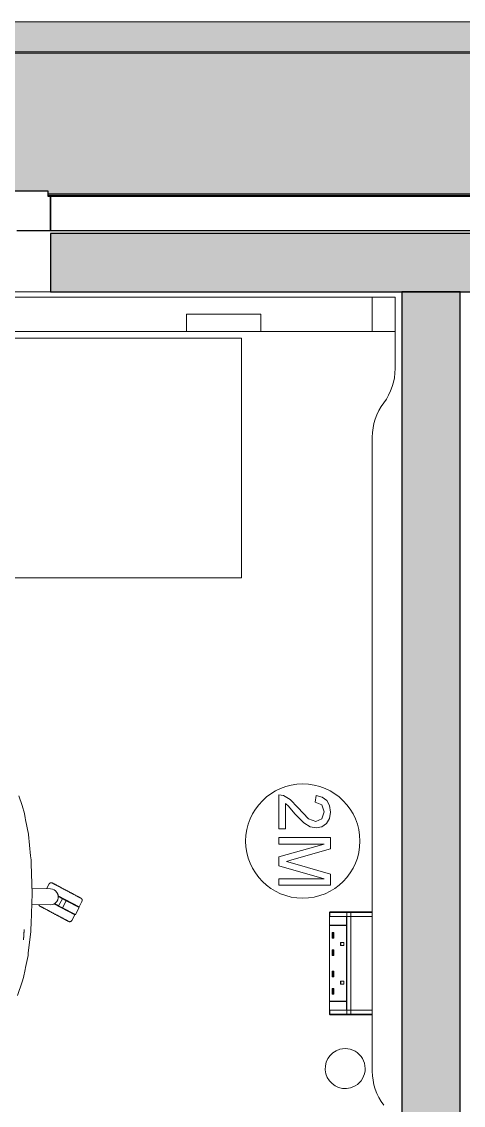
# Model space of a CAD drawing. Header units: millimetres. Extents: x 155927 to 326028, y -36033 to 97293.
# Drawn here: x 164114 to 164887, y 32821 to 34719 of the extents above; entities that cross this region are included whole.
import ezdxf

# ---------------------------------------------------------------- set-up
doc = ezdxf.new("R2010")
doc.units = ezdxf.units.MM
doc.header["$MEASUREMENT"] = 0
for name, color, linetype, lineweight in [('A-GLAZ', 7, 'CONTINUOUS', 9), ('A-GLAZ-CWMG', 7, 'CONTINUOUS', 9), ('A-WALL-PATT', 7, 'CONTINUOUS', 9), ('G-IMPT', 8, 'CONTINUOUS', 9), ('I-FURN', 8, 'CONTINUOUS', 9), ('I-WALL', 7, 'CONTINUOUS', 9)]:
    doc.layers.add(name, color=color, linetype=linetype, lineweight=lineweight)

msp = doc.modelspace()

# ---------------------------------------------------------------- hatches: boundary and pattern name
at = {"layer": 'A-GLAZ'}
msp.add_hatch(color=256, dxfattribs=at).paths.add_polyline_path([(166692.8, 34417), (166692.8, 34718.6), (157908.8, 34718.6), (157908.8, 34417), (157913.2, 34417), (157913.2, 34421.6), (159104.5, 34421.6), (159104.5, 34417), (160441.2, 34417), (160441.2, 34421.6), (161632.5, 34421.6), (161632.5, 34417), (162969.2, 34417), (162969.2, 34421.6), (164160.5, 34421.6), (164160.5, 34417), (165497.2, 34417), (165497.2, 34421.6), (166688.5, 34421.6), (166688.5, 34417)], flags=0)
h = msp.add_hatch(color=256, dxfattribs=at)
h.paths.add_polyline_path([(166692.8, 34414.8), (166692.8, 34417), (166688.5, 34417), (166688.5, 34414.8)], flags=0)
h.paths.add_polyline_path([(165450.1, 34414.8), (165497.2, 34414.8), (165497.2, 34417), (164160.5, 34417), (164160.5, 34414.8), (164843.5, 34414.8)], flags=0)
h.paths.add_polyline_path([(162969.2, 34414.8), (162969.2, 34417), (161632.5, 34417), (161632.5, 34414.8), (162964.2, 34414.8)], flags=0)
h.paths.add_polyline_path([(160441.2, 34414.8), (160441.2, 34417), (159104.5, 34417), (159104.5, 34414.8), (160436.2, 34414.8)], flags=0)
h.paths.add_polyline_path([(157913.2, 34414.8), (157913.2, 34417), (157908.8, 34417), (157908.8, 34414.8)], flags=0)
at = {"layer": 'A-WALL-PATT'}
for points in [[(164266.8, 34245.6), (164266.8, 34347.6), (164164.8, 34347.6), (164164.8, 34245.6)], [(165390.8, 34245.6), (165390.8, 34347.6), (164266.8, 34347.6), (164266.8, 34245.6), (165365.7, 34245.6)], [(164779.3, 29859.6), (164881.3, 29859.6), (164881.3, 34245.6), (164779.3, 34245.6), (164779.3, 30658.9)]]:
    msp.add_hatch(color=256, dxfattribs=at).paths.add_polyline_path(points, flags=0)

# ---------------------------------------------------------------- linework, layer by layer
at = {"layer": 'A-GLAZ'}
for p, q in [((166692.8, 34718.6), (157908.8, 34718.6)), ((165497.2, 34417), (164160.5, 34417)), ((165497.2, 34414.8), (164160.5, 34414.8))]:
    msp.add_line(p, q, dxfattribs=at)
at = {"layer": 'A-GLAZ', "lineweight": 30}
for p, q in [((164160.5, 34421.6), (164099.6, 34421.6)), ((164160.5, 34412.6), (164160.5, 34421.6)), ((164164.8, 34412.6), (164160.5, 34412.6)), ((165492.8, 34412.6), (164164.8, 34412.6)), ((164164.8, 34412.6), (164164.8, 34352.8)), ((164164.8, 34352.8), (164164.8, 34412.6)), ((164105.6, 34352.8), (164164.8, 34352.8)), ((164164.8, 34352.8), (165492.8, 34352.8))]:
    msp.add_line(p, q, dxfattribs=at)
at = {"layer": 'A-GLAZ-CWMG'}
for p, q in [((163800.8, 34665.6), (164550.8, 34665.6)), ((164550.8, 34665.6), (165292.8, 34665.6)), ((164550.8, 34663.6), (163800.8, 34663.6)), ((165292.8, 34663.6), (164550.8, 34663.6))]:
    msp.add_line(p, q, dxfattribs=at)
at = {"layer": 'G-IMPT'}
for p, q in [((164109.3, 33363.2), (164114.7, 33346)), ((164114.7, 33346), (164118.9, 33332.4)), ((164118.9, 33332.4), (164120.3, 33324.8)), ((164121, 33321.1), (164120.3, 33324.8)), ((164121, 33321.1), (164125.9, 33295.7)), ((164126, 33295.2), (164125.9, 33295.7)), ((164126, 33295.2), (164129.8, 33258.3)), ((164129.8, 33258.3), (164130.5, 33251.2)), ((164130.8, 33243.9), (164130.5, 33251.2)), ((164132.4, 33191.8), (164130.8, 33243.9)), ((164130.7, 33139.6), (164132.4, 33191.8)), ((164118.5, 33129.1), (164117.2, 33110.8)), ((164118.5, 33129.1), (164117.8, 33117.8)), ((164129.9, 33125.3), (164130.3, 33129.6)), ((164130.7, 33139.6), (164130.3, 33129.6)), ((164117.2, 33110.8), (164117.8, 33117.8)), ((164129.9, 33125.3), (164125.7, 33087.8)), ((164120.9, 33062.5), (164125.2, 33083.4)), ((164125.2, 33083.4), (164125.7, 33087.8)), ((164120.1, 33058.8), (164117.3, 33045)), ((164120.9, 33062.5), (164120.1, 33058.8)), ((164114.7, 33037.5), (164106.6, 33013.4)), ((164114.7, 33037.5), (164117.3, 33045))]:
    msp.add_line(p, q, dxfattribs=at)
at = {"layer": 'I-FURN'}
for p, q in [((163967.8, 34236.2), (164767.8, 34236.2)), ((164767.8, 34236.2), (163967.8, 34236.2)), ((163967.8, 34236.2), (164767.8, 34236.2)), ((164727.8, 34236.2), (164007.8, 34236.2)), ((164767.8, 34236.2), (164727.8, 34236.2)), ((164727.8, 34236.2), (164727.8, 34176.2)), ((164727.8, 34236.2), (164727.8, 34176.2)), ((164767.8, 34236.2), (164767.8, 34176.2)), ((164767.8, 34236.2), (164767.8, 34176.2)), ((164767.8, 34111.2), (164767.8, 34236.2)), ((164767.8, 34236.2), (164767.8, 34111.2)), ((164402.8, 34176.2), (164402.8, 34206.2)), ((164402.8, 34206.2), (164532.8, 34206.2)), ((164532.8, 34206.2), (164402.8, 34206.2)), ((164402.8, 34206.2), (164402.8, 34176.2)), ((164532.8, 34206.2), (164532.8, 34176.2)), ((164532.8, 34206.2), (164532.8, 34176.2)), ((164402.8, 34176.2), (163967.8, 34176.2)), ((164007.8, 34176.2), (164727.8, 34176.2)), ((164532.8, 34176.2), (164402.8, 34176.2)), ((164758.7, 34176.2), (164532.8, 34176.2)), ((164727.8, 34176.2), (164758.7, 34176.2)), ((164759.1, 34176.2), (164767.8, 34176.2)), ((164767.8, 34176.2), (164759.1, 34176.2)), ((164498.6, 34164.6), (163967.8, 34164.6)), ((164498.6, 33744.6), (164498.6, 34164.6)), ((164727.8, 33158.9), (164727.8, 33991.2)), ((164727.8, 33991.2), (164727.8, 33158.9)), ((163967.8, 33744.6), (164498.6, 33744.6)), ((164572.1, 33363.6), (164564.3, 33364.8)), ((164564.3, 33364.8), (164564.3, 33305.5)), ((164584.1, 33356.8), (164572.1, 33363.6)), ((164597.2, 33342.6), (164584.1, 33356.8)), ((164629.3, 33363.4), (164627.8, 33352.1)), ((164640.2, 33360.7), (164629.3, 33363.4)), ((164648.2, 33354.8), (164640.2, 33360.7)), ((164575.6, 33305.5), (164575.6, 33349.9)), ((164575.6, 33349.9), (164581.3, 33344.8)), ((164581.3, 33344.8), (164592.2, 33331.8)), ((164616, 33323.1), (164597.2, 33342.6)), ((164627.8, 33352.1), (164639.3, 33347.4)), ((164639.3, 33347.4), (164643.4, 33334.9)), ((164653.1, 33346), (164648.2, 33354.8)), ((164654.7, 33334.6), (164653.1, 33346)), ((164592.2, 33331.8), (164607.7, 33315.6)), ((164628.8, 33318.2), (164616, 33323.1)), ((164639.2, 33322.8), (164628.8, 33318.2)), ((164643.4, 33334.9), (164639.2, 33322.8)), ((164647.4, 33314.4), (164652.9, 33323.2)), ((164652.9, 33323.2), (164654.7, 33334.6)), ((164564.3, 33305.5), (164575.6, 33305.5)), ((164607.7, 33315.6), (164618.8, 33308.9)), ((164618.8, 33308.9), (164629.5, 33306.9)), ((164629.5, 33306.9), (164639.3, 33308.8)), ((164639.3, 33308.8), (164647.4, 33314.4)), ((164564.3, 33290), (164564.3, 33278.7)), ((164654.7, 33290), (164564.3, 33290)), ((164654.7, 33270.5), (164654.7, 33290)), ((164564.3, 33278.7), (164643.4, 33278.7)), ((164643.4, 33278.7), (164564.3, 33256)), ((164591, 33252), (164654.7, 33270.5)), ((164564.3, 33256), (164564.3, 33240.6)), ((164577.6, 33248.3), (164591, 33252)), ((164592.1, 33244.3), (164577.6, 33248.3)), ((164654.7, 33226.1), (164592.1, 33244.3)), ((164564.3, 33240.6), (164643.4, 33217.9)), ((164654.7, 33206.6), (164654.7, 33226.1)), ((164162.2, 33208.9), (164157.5, 33200)), ((164162.2, 33208.9), (164162.3, 33209)), ((164162.3, 33209), (164162.4, 33209.1)), ((164162.4, 33209.1), (164162.5, 33209.3)), ((164162.5, 33209.3), (164162.6, 33209.4)), ((164162.6, 33209.4), (164162.7, 33209.5)), ((164162.7, 33209.5), (164162.8, 33209.6)), ((164162.8, 33209.6), (164162.9, 33209.8)), ((164162.9, 33209.8), (164163, 33209.9)), ((164163, 33209.9), (164163.1, 33210)), ((164163.1, 33210), (164163.3, 33210.1)), ((164163.3, 33210.1), (164163.4, 33210.2)), ((164163.4, 33210.2), (164163.5, 33210.3)), ((164163.5, 33210.3), (164163.7, 33210.4)), ((164163.7, 33210.4), (164163.8, 33210.5)), ((164163.8, 33210.5), (164163.9, 33210.5)), ((164163.9, 33210.5), (164164.1, 33210.6)), ((164164.1, 33210.6), (164164.2, 33210.7)), ((164164.2, 33210.7), (164164.4, 33210.7)), ((164164.4, 33210.7), (164164.5, 33210.8)), ((164164.5, 33210.8), (164164.7, 33210.8)), ((164164.7, 33210.8), (164164.8, 33210.9)), ((164164.8, 33210.9), (164165, 33210.9)), ((164165, 33210.9), (164165.2, 33210.9)), ((164165.2, 33210.9), (164165.3, 33211)), ((164165.3, 33211), (164165.5, 33211)), ((164165.5, 33211), (164165.6, 33211)), ((164165.6, 33211), (164165.8, 33211)), ((164165.8, 33211), (164166, 33211)), ((164166, 33211), (164166.1, 33211)), ((164166.1, 33211), (164166.3, 33211)), ((164166.3, 33211), (164166.4, 33210.9)), ((164166.4, 33210.9), (164166.6, 33210.9)), ((164166.6, 33210.9), (164166.8, 33210.9)), ((164166.8, 33210.9), (164166.9, 33210.8)), ((164166.9, 33210.8), (164167.1, 33210.8)), ((164167.1, 33210.8), (164167.2, 33210.7)), ((164167.2, 33210.7), (164167.4, 33210.7)), ((164167.4, 33210.7), (164167.5, 33210.6)), ((164167.5, 33210.6), (164167.7, 33210.5)), ((164167.7, 33210.5), (164167.7, 33210.5)), ((164167.7, 33210.5), (164167.7, 33210.5)), ((164167.7, 33210.5), (164167.8, 33210.5)), ((164167.8, 33210.4), (164167.7, 33210.5)), ((164167.7, 33210.5), (164167.7, 33210.5)), ((164167.7, 33210.5), (164167.7, 33210.5)), ((164167.8, 33210.5), (164167.9, 33210.4)), ((164167.9, 33210.4), (164167.8, 33210.4)), ((164167.9, 33210.4), (164168, 33210.3)), ((164168.1, 33210.3), (164167.9, 33210.4)), ((164168, 33210.3), (164168.2, 33210.3)), ((164168.3, 33210.2), (164168.1, 33210.3)), ((164168.2, 33210.3), (164168.4, 33210.1)), ((164168.5, 33210.1), (164168.3, 33210.2)), ((164168.4, 33210.1), (164168.7, 33210)), ((164168.8, 33209.9), (164168.5, 33210.1)), ((164168.7, 33210), (164169, 33209.8)), ((164169.1, 33209.7), (164168.8, 33209.9)), ((164169, 33209.8), (164169.3, 33209.7)), ((164169.5, 33209.6), (164169.1, 33209.7)), ((164169.3, 33209.7), (164169.7, 33209.5)), ((164169.9, 33209.3), (164169.5, 33209.6)), ((164169.7, 33209.5), (164170.1, 33209.2)), ((164170.3, 33209.1), (164169.9, 33209.3)), ((164170.1, 33209.2), (164170.5, 33209)), ((164170.8, 33208.9), (164170.3, 33209.1)), ((164170.5, 33209), (164171, 33208.8)), ((164171.3, 33208.6), (164170.8, 33208.9)), ((164171, 33208.8), (164171.5, 33208.5)), ((164171.8, 33208.3), (164171.3, 33208.6)), ((164171.5, 33208.5), (164172.1, 33208.2)), ((164172.4, 33208), (164171.8, 33208.3)), ((164172.1, 33208.2), (164172.7, 33207.9)), ((164173, 33207.7), (164172.4, 33208)), ((164173.6, 33207.4), (164173, 33207.7)), ((164174.3, 33207), (164173.6, 33207.4)), ((164175, 33206.6), (164174.3, 33207)), ((164175.7, 33206.3), (164175, 33206.6)), ((164176.5, 33205.9), (164175.7, 33206.3)), ((164177.2, 33205.4), (164176.5, 33205.9)), ((164178, 33205), (164177.2, 33205.4)), ((164178.9, 33204.6), (164178, 33205)), ((164178.4, 33204.8), (164179.2, 33204.4)), ((164179.7, 33204.1), (164178.9, 33204.6)), ((164643.4, 33217.9), (164564.3, 33217.9)), ((164564.3, 33217.9), (164564.3, 33206.6)), ((164564.3, 33206.6), (164654.7, 33206.6)), ((164132.1, 33200.8), (164164.4, 33200.2)), ((164164.4, 33200.2), (164167.8, 33199.8)), ((164167.8, 33199.8), (164170.9, 33198.5)), ((164170.9, 33198.5), (164173.6, 33196.5)), ((164173.6, 33196.5), (164175.8, 33194)), ((164175.8, 33194), (164177.4, 33191)), ((164177.4, 33191), (164178.1, 33187.7)), ((164177.8, 33188.2), (164214.5, 33168.7)), ((164178.1, 33187.7), (164178, 33184.3)), ((164178.2, 33186.8), (164185.3, 33183)), ((164179.2, 33204.4), (164180.1, 33203.9)), ((164180.6, 33203.7), (164179.7, 33204.1)), ((164180.1, 33203.9), (164181, 33203.5)), ((164181.5, 33203.2), (164180.6, 33203.7)), ((164181, 33203.5), (164181.9, 33203)), ((164182.4, 33202.7), (164181.5, 33203.2)), ((164181.9, 33203), (164182.8, 33202.5)), ((164183.3, 33202.2), (164182.4, 33202.7)), ((164182.8, 33202.5), (164183.7, 33202)), ((164184.2, 33201.7), (164183.3, 33202.2)), ((164183.7, 33202), (164184.7, 33201.5)), ((164185.2, 33201.2), (164184.2, 33201.7)), ((164184.7, 33201.5), (164185.6, 33201)), ((164186.1, 33200.7), (164185.2, 33201.2)), ((164185.6, 33201), (164186.6, 33200.5)), ((164187.1, 33200.2), (164186.1, 33200.7)), ((164186.6, 33200.5), (164187.6, 33199.9)), ((164188.1, 33199.7), (164187.1, 33200.2)), ((164187.6, 33199.9), (164188.6, 33199.4)), ((164189.1, 33199.1), (164188.1, 33199.7)), ((164188.6, 33199.4), (164189.6, 33198.9)), ((164190.1, 33198.6), (164189.1, 33199.1)), ((164189.6, 33198.9), (164190.6, 33198.4)), ((164191.1, 33198.1), (164190.1, 33198.6)), ((164190.6, 33198.4), (164191.6, 33197.8)), ((164192.1, 33197.5), (164191.1, 33198.1)), ((164191.6, 33197.8), (164192.6, 33197.3)), ((164193.1, 33197), (164192.1, 33197.5)), ((164192.6, 33197.3), (164193.6, 33196.8)), ((164194.1, 33196.5), (164193.1, 33197)), ((164193.6, 33196.8), (164194.6, 33196.2)), ((164195.1, 33195.9), (164194.1, 33196.5)), ((164194.6, 33196.2), (164195.6, 33195.7)), ((164196.1, 33195.4), (164195.1, 33195.9)), ((164195.6, 33195.7), (164196.6, 33195.2)), ((164197.1, 33194.9), (164196.1, 33195.4)), ((164196.6, 33195.2), (164197.6, 33194.6)), ((164198.1, 33194.4), (164197.1, 33194.9)), ((164197.6, 33194.6), (164198.5, 33194.1)), ((164199.1, 33193.8), (164198.1, 33194.4)), ((164198.5, 33194.1), (164199.5, 33193.6)), ((164200, 33193.3), (164199.1, 33193.8)), ((164199.5, 33193.6), (164200.5, 33193.1)), ((164201, 33192.8), (164200, 33193.3)), ((164200.5, 33193.1), (164201.4, 33192.6)), ((164201.9, 33192.3), (164201, 33192.8)), ((164201.4, 33192.6), (164202.4, 33192.1)), ((164202.9, 33191.8), (164201.9, 33192.3)), ((164202.4, 33192.1), (164203.3, 33191.6)), ((164203.8, 33191.3), (164202.9, 33191.8)), ((164203.3, 33191.6), (164204.2, 33191.1)), ((164204.7, 33190.9), (164203.8, 33191.3)), ((164205.6, 33190.4), (164204.7, 33190.9)), ((164206.4, 33189.9), (164205.6, 33190.4)), ((164207.2, 33189.5), (164206.4, 33189.9)), ((164208.1, 33189.1), (164207.2, 33189.5)), ((164208.8, 33188.6), (164208.1, 33189.1)), ((164209.6, 33188.2), (164208.8, 33188.6)), ((164210.3, 33187.8), (164209.6, 33188.2)), ((164211.1, 33187.5), (164210.3, 33187.8)), ((164211.7, 33187.1), (164211.1, 33187.5)), ((164212.4, 33186.8), (164211.7, 33187.1)), ((164213, 33186.4), (164212.4, 33186.8)), ((164213.6, 33186.1), (164213, 33186.4)), ((164213.3, 33186.3), (164213.8, 33186)), ((164214.1, 33185.8), (164213.6, 33186.1)), ((164213.8, 33186), (164214.4, 33185.7)), ((164214.6, 33185.6), (164214.1, 33185.8)), ((164214.4, 33185.7), (164214.9, 33185.4)), ((164215.1, 33185.3), (164214.6, 33185.6)), ((164163.9, 33172.2), (164131.8, 33172.8)), ((164144.1, 33172.5), (164144, 33172.7)), ((164144.1, 33172.3), (164144.1, 33172.5)), ((164144.2, 33172.2), (164144.1, 33172.3)), ((164144.2, 33172), (164144.2, 33172.2)), ((164144.3, 33171.9), (164144.2, 33172)), ((164144.3, 33171.7), (164144.3, 33171.9)), ((164144.4, 33171.6), (164144.3, 33171.7)), ((164144.5, 33171.5), (164144.4, 33171.6)), ((164144.6, 33171.3), (164144.5, 33171.5)), ((164144.7, 33171.2), (164144.6, 33171.3)), ((164144.8, 33171), (164144.7, 33171.2)), ((164144.9, 33170.9), (164144.8, 33171)), ((164145, 33170.8), (164144.9, 33170.9)), ((164145.1, 33170.7), (164145, 33170.8)), ((164145.2, 33170.6), (164145.1, 33170.7)), ((164145.3, 33170.5), (164145.2, 33170.6)), ((164145.4, 33170.3), (164145.3, 33170.5)), ((164145.6, 33170.2), (164145.4, 33170.3)), ((164145.7, 33170.2), (164145.6, 33170.2)), ((164145.8, 33170.1), (164145.7, 33170.2)), ((164146, 33170), (164145.8, 33170.1)), ((164146.1, 33169.9), (164146, 33170)), ((164146.2, 33169.8), (164146.1, 33169.9)), ((164146.1, 33169.9), (164146.1, 33169.9)), ((164146.1, 33169.9), (164146.1, 33169.9)), ((164146.1, 33169.9), (164146.1, 33169.9)), ((164146.1, 33169.9), (164146.2, 33169.9)), ((164146.2, 33169.9), (164146.3, 33169.8)), ((164146.3, 33169.8), (164146.2, 33169.8)), ((164146.5, 33169.7), (164146.3, 33169.8)), ((164146.3, 33169.8), (164146.4, 33169.7)), ((164146.4, 33169.7), (164146.6, 33169.6)), ((164146.7, 33169.6), (164146.5, 33169.7)), ((164146.6, 33169.6), (164146.8, 33169.5)), ((164147, 33169.4), (164146.7, 33169.6)), ((164146.8, 33169.5), (164147.1, 33169.4)), ((164147.2, 33169.3), (164147, 33169.4)), ((164147.1, 33169.4), (164147.4, 33169.2)), ((164147.5, 33169.1), (164147.2, 33169.3)), ((164147.4, 33169.2), (164147.7, 33169)), ((164147.9, 33168.9), (164147.5, 33169.1)), ((164147.7, 33169), (164148.1, 33168.8)), ((164148.3, 33168.7), (164147.9, 33168.9)), ((164148.1, 33168.8), (164148.5, 33168.6)), ((164148.7, 33168.5), (164148.3, 33168.7)), ((164148.5, 33168.6), (164148.9, 33168.4)), ((164149.2, 33168.3), (164148.7, 33168.5)), ((164148.9, 33168.4), (164149.4, 33168.1)), ((164149.7, 33168), (164149.2, 33168.3)), ((164149.4, 33168.1), (164149.9, 33167.9)), ((164150.2, 33167.7), (164149.7, 33168)), ((164149.9, 33167.9), (164150.5, 33167.6)), ((164150.8, 33167.4), (164150.2, 33167.7)), ((164150.5, 33167.6), (164151.1, 33167.3)), ((164151.1, 33167.3), (164151.7, 33166.9)), ((164151.7, 33166.9), (164152.3, 33166.6)), ((164152.3, 33166.6), (164153, 33166.2)), ((164167.3, 33172.6), (164163.9, 33172.2)), ((164170.5, 33173.7), (164167.3, 33172.6)), ((164170.2, 33174.1), (164207, 33154.5)), ((164173.3, 33175.6), (164170.5, 33173.7)), ((164178.7, 33170.7), (164171.6, 33174.5)), ((164175.6, 33178.1), (164173.3, 33175.6)), ((164177.2, 33181), (164175.6, 33178.1)), ((164178, 33184.3), (164177.2, 33181)), ((164185.3, 33183), (164178.7, 33170.7)), ((164185.4, 33167.1), (164178.7, 33170.7)), ((164185.3, 33183), (164192, 33179.5)), ((164192, 33179.5), (164185.4, 33167.1)), ((164208.1, 33155.1), (164185.4, 33167.1)), ((164192, 33179.5), (164214.7, 33167.4)), ((164214.7, 33167.4), (164208.1, 33155.1)), ((164208.3, 33155), (164214.8, 33167.3)), ((164214.5, 33168.7), (164219.6, 33178.3)), ((164214.9, 33185.4), (164215.3, 33185.2)), ((164215.6, 33185.1), (164215.1, 33185.3)), ((164215.3, 33185.2), (164215.8, 33185)), ((164216, 33184.8), (164215.6, 33185.1)), ((164215.8, 33185), (164216.2, 33184.7)), ((164216.4, 33184.6), (164216, 33184.8)), ((164216.2, 33184.7), (164216.5, 33184.6)), ((164216.7, 33184.5), (164216.4, 33184.6)), ((164216.5, 33184.6), (164216.8, 33184.4)), ((164217, 33184.3), (164216.7, 33184.5)), ((164216.8, 33184.4), (164217.1, 33184.2)), ((164217.2, 33184.2), (164217, 33184.3)), ((164217.1, 33184.2), (164217.4, 33184.1)), ((164217.5, 33184.1), (164217.2, 33184.2)), ((164217.4, 33184.1), (164217.6, 33184)), ((164217.6, 33184), (164217.5, 33184.1)), ((164217.6, 33184), (164217.7, 33183.9)), ((164217.8, 33183.9), (164217.6, 33184)), ((164217.7, 33183.9), (164217.8, 33183.9)), ((164217.8, 33183.9), (164217.9, 33183.8)), ((164217.9, 33183.8), (164217.8, 33183.9)), ((164217.9, 33183.8), (164218, 33183.8)), ((164218, 33183.8), (164217.9, 33183.8)), ((164217.9, 33183.8), (164217.9, 33183.8)), ((164218, 33183.8), (164218.1, 33183.7)), ((164218, 33183.8), (164218, 33183.8)), ((164218.1, 33183.7), (164218.2, 33183.6)), ((164218.2, 33183.6), (164218.4, 33183.5)), ((164218.4, 33183.5), (164218.5, 33183.4)), ((164218.5, 33183.4), (164218.6, 33183.3)), ((164218.6, 33183.3), (164218.8, 33183.2)), ((164218.8, 33183.2), (164218.9, 33183.1)), ((164218.9, 33183.1), (164219, 33183)), ((164219, 33183), (164219.1, 33182.9)), ((164219.1, 33182.9), (164219.2, 33182.8)), ((164219.2, 33182.8), (164219.3, 33182.6)), ((164219.3, 33182.6), (164219.4, 33182.5)), ((164219.4, 33182.5), (164219.5, 33182.4)), ((164219.5, 33182.4), (164219.6, 33182.2)), ((164219.6, 33182.2), (164219.6, 33182.1)), ((164219.6, 33182.1), (164219.7, 33182)), ((164219.7, 33178.4), (164219.6, 33178.3)), ((164219.7, 33182), (164219.8, 33181.8)), ((164219.8, 33178.7), (164219.7, 33178.5)), ((164219.7, 33178.5), (164219.7, 33178.4)), ((164219.8, 33181.8), (164219.8, 33181.7)), ((164219.8, 33181.7), (164219.9, 33181.5)), ((164219.9, 33179), (164219.8, 33178.8)), ((164219.8, 33178.8), (164219.8, 33178.7)), ((164219.9, 33181.5), (164219.9, 33181.4)), ((164219.9, 33181.4), (164220, 33181.2)), ((164220, 33179.1), (164219.9, 33179)), ((164220, 33181.2), (164220, 33181)), ((164220, 33181), (164220.1, 33180.9)), ((164220.1, 33179.6), (164220, 33179.4)), ((164220, 33179.4), (164220, 33179.3)), ((164220, 33179.3), (164220, 33179.1)), ((164220.1, 33180.9), (164220.1, 33180.7)), ((164220.1, 33180.7), (164220.1, 33180.6)), ((164220.1, 33180.6), (164220.1, 33180.4)), ((164220.1, 33180.4), (164220.1, 33180.2)), ((164220.1, 33180.2), (164220.1, 33180.1)), ((164220.1, 33180.1), (164220.1, 33179.9)), ((164220.1, 33179.9), (164220.1, 33179.8)), ((164220.1, 33179.8), (164220.1, 33179.6)), ((164153, 33166.2), (164153.7, 33165.8)), ((164153.7, 33165.8), (164154.5, 33165.5)), ((164154.5, 33165.5), (164155.2, 33165.1)), ((164155.2, 33165.1), (164156, 33164.6)), ((164156, 33164.6), (164156.8, 33164.2)), ((164156.8, 33164.2), (164157.7, 33163.8)), ((164157.7, 33163.8), (164158.5, 33163.3)), ((164158.5, 33163.3), (164159.4, 33162.8)), ((164159.4, 33162.8), (164160.3, 33162.4)), ((164160.8, 33162.1), (164159.9, 33162.6)), ((164160.3, 33162.4), (164161.2, 33161.9)), ((164161.7, 33161.6), (164160.8, 33162.1)), ((164161.2, 33161.9), (164162.1, 33161.4)), ((164162.6, 33161.1), (164161.7, 33161.6)), ((164162.1, 33161.4), (164163.1, 33160.9)), ((164163.6, 33160.6), (164162.6, 33161.1)), ((164163.1, 33160.9), (164164, 33160.4)), ((164164.5, 33160.1), (164163.6, 33160.6)), ((164164, 33160.4), (164165, 33159.9)), ((164165.5, 33159.6), (164164.5, 33160.1)), ((164165, 33159.9), (164166, 33159.3)), ((164166.5, 33159.1), (164165.5, 33159.6)), ((164166, 33159.3), (164167, 33158.8)), ((164167.5, 33158.5), (164166.5, 33159.1)), ((164167, 33158.8), (164168, 33158.3)), ((164168.5, 33158), (164167.5, 33158.5)), ((164168, 33158.3), (164169, 33157.7)), ((164169.5, 33157.5), (164168.5, 33158)), ((164169, 33157.7), (164170, 33157.2)), ((164170.5, 33156.9), (164169.5, 33157.5)), ((164170, 33157.2), (164171, 33156.7)), ((164171.5, 33156.4), (164170.5, 33156.9)), ((164171, 33156.7), (164172, 33156.1)), ((164172.5, 33155.9), (164171.5, 33156.4)), ((164172, 33156.1), (164173, 33155.6)), ((164173.5, 33155.3), (164172.5, 33155.9)), ((164173, 33155.6), (164174, 33155.1)), ((164174.5, 33154.8), (164173.5, 33155.3)), ((164174, 33155.1), (164175, 33154.6)), ((164175.5, 33154.3), (164174.5, 33154.8)), ((164175, 33154.6), (164176, 33154)), ((164176.5, 33153.7), (164175.5, 33154.3)), ((164176, 33154), (164176.9, 33153.5)), ((164177.5, 33153.2), (164176.5, 33153.7)), ((164176.9, 33153.5), (164177.9, 33153)), ((164178.4, 33152.7), (164177.5, 33153.2)), ((164177.9, 33153), (164178.9, 33152.5)), ((164179.4, 33152.2), (164178.4, 33152.7)), ((164178.9, 33152.5), (164179.8, 33152)), ((164180.3, 33151.7), (164179.4, 33152.2)), ((164179.8, 33152), (164180.8, 33151.5)), ((164181.3, 33151.2), (164180.3, 33151.7)), ((164180.8, 33151.5), (164181.7, 33151)), ((164182.2, 33150.7), (164181.3, 33151.2)), ((164181.7, 33151), (164182.6, 33150.5)), ((164183.1, 33150.2), (164182.2, 33150.7)), ((164182.6, 33150.5), (164183.5, 33150)), ((164184, 33149.8), (164183.1, 33150.2)), ((164183.5, 33150), (164184.4, 33149.6)), ((164184.8, 33149.3), (164184, 33149.8)), ((164184.4, 33149.6), (164185.2, 33149.1)), ((164185.7, 33148.9), (164184.8, 33149.3)), ((164185.2, 33149.1), (164186, 33148.7)), ((164186, 33148.7), (164186.8, 33148.2)), ((164186.8, 33148.2), (164187.6, 33147.8)), ((164187.6, 33147.8), (164188.4, 33147.4)), ((164201.8, 33144.8), (164207, 33154.5)), ((164652.8, 33151.8), (164652.8, 33136.8)), ((164682.6, 33151.8), (164652.8, 33151.8)), ((164653, 33151.9), (164653, 33158.9)), ((164653.2, 33158.9), (164653, 33158.9)), ((164653, 33151.9), (164653, 33158.9)), ((164653, 33151.9), (164653, 33158.9)), ((164653.2, 33151.9), (164653, 33151.9)), ((164653, 32987.9), (164653, 33151.8)), ((164683.5, 33158.9), (164653.2, 33158.9)), ((164653.2, 33158.9), (164653.2, 33151.9)), ((164683.5, 33151.9), (164653.2, 33151.9)), ((164653.4, 33159.7), (164653.3, 33159.6)), ((164654, 33159.9), (164684.3, 33159.9)), ((164654, 33159.9), (164684.3, 33159.9)), ((164682.6, 33136.8), (164682.6, 33151.8)), ((164682.6, 33151.8), (164685.1, 33151.8)), ((164682.8, 33151.8), (164682.8, 33136.8)), ((164683.5, 33151.8), (164682.8, 33151.8)), ((164690.4, 33158.9), (164683.5, 33158.9)), ((164683.5, 33158.9), (164683.5, 33151.9)), ((164690.4, 33151.9), (164683.5, 33151.9)), ((164683.5, 33151.8), (164690.4, 33151.8)), ((164683.5, 32987.9), (164683.5, 33151.8)), ((164722.8, 33159.9), (164684.3, 33159.9)), ((164684.3, 33159.9), (164689.8, 33159.9)), ((164689.8, 33159.9), (164726.8, 33159.9)), ((164727.8, 33158.9), (164690.4, 33158.9)), ((164690.4, 33158.9), (164690.4, 33151.9)), ((164727.8, 33151.9), (164690.4, 33151.9)), ((164690.4, 33151.8), (164727.8, 33151.8)), ((164690.4, 32987.9), (164690.4, 33151.8)), ((164722.8, 33158.9), (164722.8, 33159.9)), ((164726.8, 33159.9), (164722.8, 33159.9)), ((164726.8, 33159.9), (164726.8, 33159.9)), ((164727.8, 33158.9), (164727.8, 33151.9)), ((164727.8, 33158.9), (164727.8, 33151.9)), ((164727.8, 33151.8), (164727.8, 32987.9)), ((164727.8, 32987.9), (164727.8, 33151.8)), ((164188.4, 33147.4), (164189.1, 33147.1)), ((164189.1, 33147.1), (164189.8, 33146.7)), ((164189.8, 33146.7), (164190.4, 33146.3)), ((164190.4, 33146.3), (164191.1, 33146)), ((164191.1, 33146), (164191.7, 33145.7)), ((164192, 33145.5), (164191.4, 33145.8)), ((164191.7, 33145.7), (164192.2, 33145.4)), ((164192.5, 33145.2), (164192, 33145.5)), ((164192.2, 33145.4), (164192.8, 33145.1)), ((164193, 33144.9), (164192.5, 33145.2)), ((164192.8, 33145.1), (164193.3, 33144.8)), ((164193.5, 33144.7), (164193, 33144.9)), ((164193.3, 33144.8), (164193.7, 33144.6)), ((164194, 33144.4), (164193.5, 33144.7)), ((164193.7, 33144.6), (164194.2, 33144.3)), ((164194.4, 33144.2), (164194, 33144.4)), ((164194.2, 33144.3), (164194.6, 33144.1)), ((164194.8, 33144), (164194.4, 33144.2)), ((164194.6, 33144.1), (164194.9, 33143.9)), ((164195.1, 33143.8), (164194.8, 33144)), ((164194.9, 33143.9), (164195.2, 33143.8)), ((164195.4, 33143.7), (164195.1, 33143.8)), ((164195.2, 33143.8), (164195.5, 33143.6)), ((164195.7, 33143.6), (164195.4, 33143.7)), ((164195.5, 33143.6), (164195.8, 33143.5)), ((164195.9, 33143.4), (164195.7, 33143.6)), ((164195.8, 33143.5), (164196, 33143.4)), ((164196.1, 33143.3), (164195.9, 33143.4)), ((164196, 33143.4), (164196.1, 33143.3)), ((164196.2, 33143.3), (164196.1, 33143.3)), ((164196.1, 33143.3), (164196.2, 33143.2)), ((164196.3, 33143.2), (164196.2, 33143.3)), ((164196.2, 33143.2), (164196.3, 33143.2)), ((164196.4, 33143.2), (164196.3, 33143.2)), ((164196.3, 33143.2), (164196.4, 33143.2)), ((164196.6, 33143.1), (164196.4, 33143.2)), ((164196.4, 33143.2), (164196.4, 33143.2)), ((164196.4, 33143.2), (164196.4, 33143.2)), ((164196.4, 33143.2), (164196.4, 33143.2)), ((164196.7, 33143), (164196.6, 33143.1)), ((164196.9, 33143), (164196.7, 33143)), ((164197, 33142.9), (164196.9, 33143)), ((164197.2, 33142.9), (164197, 33142.9)), ((164197.3, 33142.8), (164197.2, 33142.9)), ((164197.5, 33142.8), (164197.3, 33142.8)), ((164197.6, 33142.7), (164197.5, 33142.8)), ((164197.8, 33142.7), (164197.6, 33142.7)), ((164197.9, 33142.7), (164197.8, 33142.7)), ((164198.1, 33142.7), (164197.9, 33142.7)), ((164198.3, 33142.7), (164198.1, 33142.7)), ((164198.4, 33142.7), (164198.3, 33142.7)), ((164198.6, 33142.7), (164198.4, 33142.7)), ((164198.8, 33142.7), (164198.6, 33142.7)), ((164198.9, 33142.8), (164198.8, 33142.7)), ((164199.1, 33142.8), (164198.9, 33142.8)), ((164199.2, 33142.8), (164199.1, 33142.8)), ((164199.4, 33142.9), (164199.2, 33142.8)), ((164199.5, 33142.9), (164199.4, 33142.9)), ((164199.7, 33143), (164199.5, 33142.9)), ((164199.8, 33143), (164199.7, 33143)), ((164200, 33143.1), (164199.8, 33143)), ((164200.1, 33143.2), (164200, 33143.1)), ((164200.3, 33143.2), (164200.1, 33143.2)), ((164200.4, 33143.3), (164200.3, 33143.2)), ((164200.5, 33143.4), (164200.4, 33143.3)), ((164200.7, 33143.5), (164200.5, 33143.4)), ((164200.8, 33143.6), (164200.7, 33143.5)), ((164200.9, 33143.7), (164200.8, 33143.6)), ((164201, 33143.8), (164200.9, 33143.7)), ((164201.2, 33143.9), (164201, 33143.8)), ((164201.3, 33144), (164201.2, 33143.9)), ((164201.4, 33144.2), (164201.3, 33144)), ((164201.5, 33144.3), (164201.4, 33144.2)), ((164201.6, 33144.4), (164201.5, 33144.3)), ((164201.7, 33144.6), (164201.6, 33144.4)), ((164201.8, 33144.8), (164201.7, 33144.7)), ((164201.7, 33144.7), (164201.7, 33144.6)), ((164652.8, 33136.8), (164682.6, 33136.8)), ((164652.8, 33136.3), (164652.8, 33003.3)), ((164652.8, 33136.3), (164682.6, 33136.3)), ((164653.2, 33136.8), (164653.2, 33136.3)), ((164682.6, 33003.3), (164682.6, 33136.3)), ((164682.8, 33136.3), (164682.8, 33003.3)), ((164657.8, 33123.7), (164660.7, 33123.7)), ((164657.8, 33113.7), (164657.8, 33123.7)), ((164657.8, 33113.7), (164660.7, 33113.7)), ((164658.6, 33113.7), (164658.6, 33123.7)), ((164660.7, 33113.7), (164660.7, 33123.7)), ((164657.8, 33093.7), (164660.7, 33093.7)), ((164657.8, 33083.7), (164657.8, 33093.7)), ((164658.6, 33083.7), (164658.6, 33093.7)), ((164660.7, 33083.7), (164660.7, 33093.7)), ((164672.2, 33106.2), (164677.9, 33106.2)), ((164672.2, 33101.2), (164672.2, 33106.2)), ((164672.2, 33101.2), (164677.9, 33101.2)), ((164672.9, 33101.2), (164672.9, 33106.2)), ((164677.9, 33101.2), (164677.9, 33106.2)), ((164657.8, 33083.7), (164660.7, 33083.7)), ((164657.8, 33055.9), (164660.7, 33055.9)), ((164657.8, 33045.9), (164657.8, 33055.9)), ((164658.6, 33045.9), (164658.6, 33055.9)), ((164660.7, 33045.9), (164660.7, 33055.9)), ((164657.8, 33045.9), (164660.7, 33045.9)), ((164672.2, 33038.4), (164677.9, 33038.4)), ((164672.2, 33033.4), (164672.2, 33038.4)), ((164672.9, 33033.4), (164672.9, 33038.4)), ((164677.9, 33038.4), (164677.9, 33033.4)), ((164657.8, 33025.9), (164660.7, 33025.9)), ((164657.8, 33015.9), (164657.8, 33025.9)), ((164657.8, 33015.9), (164660.7, 33015.9)), ((164658.6, 33015.9), (164658.6, 33025.9)), ((164660.7, 33015.9), (164660.7, 33025.9)), ((164677.9, 33033.4), (164672.2, 33033.4)), ((164652.8, 33003.3), (164682.6, 33003.3)), ((164682.6, 33002.8), (164652.8, 33002.8)), ((164652.8, 33002.8), (164652.8, 32987.8)), ((164653.2, 33003.3), (164653.2, 33002.8)), ((164682.6, 32987.8), (164682.6, 33002.8)), ((164682.8, 33002.8), (164682.8, 32987.9)), ((164652.8, 32987.8), (164682.6, 32987.8)), ((164653, 32980.8), (164653, 32987.8)), ((164653, 32980.8), (164653, 32987.8)), ((164653, 32987.8), (164653, 32980.8)), ((164653, 32987.8), (164653.2, 32987.8)), ((164653, 32980.8), (164653.2, 32980.8)), ((164653.2, 32980.8), (164653.2, 32987.8)), ((164653.2, 32987.8), (164683.5, 32987.8)), ((164653.2, 32980.8), (164683.5, 32980.8)), ((164653.3, 32980), (164653.4, 32980)), ((164684.3, 32979.8), (164654, 32979.8)), ((164684.3, 32979.8), (164654, 32979.8)), ((164682.8, 32987.9), (164683.5, 32987.9)), ((164690.4, 32987.9), (164683.5, 32987.9)), ((164683.5, 32980.8), (164683.5, 32987.8)), ((164683.5, 32987.8), (164690.4, 32987.8)), ((164683.5, 32980.8), (164690.4, 32980.8)), ((164684.3, 32979.8), (164722.8, 32979.8)), ((164689.8, 32979.8), (164684.3, 32979.8)), ((164726.8, 32979.8), (164689.8, 32979.8)), ((164727.8, 32987.9), (164690.4, 32987.9)), ((164690.4, 32980.8), (164690.4, 32987.8)), ((164690.4, 32987.8), (164727.8, 32987.8)), ((164690.4, 32980.8), (164727.8, 32980.8)), ((164722.8, 32979.8), (164722.8, 32980.8)), ((164722.8, 32979.8), (164726.8, 32979.8)), ((164727.8, 32987.8), (164727.8, 32980.8)), ((164727.8, 32980.8), (164727.8, 32987.8)), ((164727.8, 32881.2), (164727.8, 32980.8)), ((164727.8, 32980.8), (164727.8, 32881.2))]:
    msp.add_line(p, q, dxfattribs=at)
at = {"layer": 'I-FURN', "flags": 128}
for points in [[(164653.1, 33159.4), (164653.1, 33159.4), (164653.1, 33159.3), (164653.1, 33159.3), (164653.1, 33159.2), (164653, 33159.2), (164653, 33159.2), (164653, 33159.1), (164653, 33159.1), (164653, 33159.1), (164653, 33159), (164653, 33159), (164653, 33158.9), (164653, 33158.9), (164653, 33158.9)], [(164684.3, 33159.9), (164684.4, 33159.9), (164684.5, 33159.9), (164684.6, 33159.9), (164684.7, 33159.9), (164684.8, 33159.9), (164684.9, 33159.9), (164685, 33159.9), (164685.2, 33159.9), (164685.3, 33159.9), (164685.4, 33159.9), (164685.6, 33159.9), (164685.7, 33159.9), (164685.8, 33159.9), (164686, 33159.9), (164686.1, 33159.9), (164686.3, 33159.9), (164686.4, 33159.9), (164686.6, 33159.9), (164686.8, 33159.9), (164686.9, 33159.9), (164687.1, 33159.9), (164687.2, 33159.9), (164687.4, 33159.9), (164687.6, 33159.9), (164687.7, 33159.9), (164687.9, 33159.9), (164688, 33159.9), (164688.2, 33159.9), (164688.3, 33159.9), (164688.5, 33159.9), (164688.7, 33159.9), (164688.8, 33159.9), (164689, 33159.9), (164689.1, 33159.9), (164689.3, 33159.9), (164689.4, 33159.9), (164689.5, 33159.9), (164689.7, 33159.9), (164689.8, 33159.9)], [(164689.8, 33159.9), (164692.6, 33159.9), (164695.3, 33159.9), (164697.9, 33159.9), (164700.4, 33159.9), (164702.9, 33159.9), (164705.2, 33159.9), (164707.4, 33159.9), (164709.5, 33159.9), (164711.6, 33159.9), (164713.5, 33159.9), (164715.2, 33159.9), (164716.9, 33159.9), (164718.5, 33159.9), (164719.9, 33159.9), (164721.2, 33159.9), (164722.4, 33159.9), (164723.4, 33159.9), (164724.3, 33159.9), (164725.1, 33159.9), (164725.8, 33159.9), (164726.3, 33159.9), (164726.6, 33159.9), (164726.8, 33159.9)], [(164726.8, 33159.9), (164726.8, 33159.9), (164726.8, 33159.9), (164726.8, 33159.9), (164726.8, 33159.9), (164726.8, 33159.9), (164726.7, 33159.9), (164726.7, 33159.9), (164726.6, 33159.9), (164726.6, 33159.9), (164726.5, 33159.9), (164726.5, 33159.9), (164726.4, 33159.9), (164726.3, 33159.9), (164726.2, 33159.9), (164726.1, 33159.9), (164726, 33159.9), (164726, 33159.9), (164725.8, 33159.9), (164725.7, 33159.9), (164725.6, 33159.9), (164725.5, 33159.9), (164725.4, 33159.9), (164725.3, 33159.9), (164725.1, 33159.9), (164725, 33159.9), (164724.9, 33159.9), (164724.7, 33159.9), (164724.6, 33159.9), (164724.4, 33159.9), (164724.3, 33159.9), (164724.1, 33159.9), (164724, 33159.9), (164723.8, 33159.9), (164723.7, 33159.9), (164723.5, 33159.9), (164723.4, 33159.9), (164723.2, 33159.9), (164723, 33159.9), (164722.9, 33159.9), (164722.8, 33159.9)], [(164727.8, 33158.9), (164727.8, 33158.9), (164727.8, 33159), (164727.8, 33159), (164727.8, 33159), (164727.8, 33159.1), (164727.8, 33159.1), (164727.8, 33159.2), (164727.8, 33159.2), (164727.8, 33159.2), (164727.8, 33159.3), (164727.7, 33159.3), (164727.7, 33159.3), (164727.7, 33159.4), (164727.7, 33159.4), (164727.7, 33159.5), (164727.6, 33159.5), (164727.6, 33159.5), (164727.6, 33159.5), (164727.6, 33159.6), (164727.5, 33159.6), (164727.5, 33159.6), (164727.5, 33159.7), (164727.4, 33159.7), (164727.4, 33159.7), (164727.4, 33159.7), (164727.3, 33159.7), (164727.3, 33159.8), (164727.3, 33159.8), (164727.2, 33159.8), (164727.2, 33159.8), (164727.2, 33159.8), (164727.1, 33159.8), (164727.1, 33159.9), (164727.1, 33159.9), (164727, 33159.9), (164727, 33159.9), (164726.9, 33159.9), (164726.9, 33159.9), (164726.9, 33159.9), (164726.8, 33159.9)], [(164653, 32980.8), (164653, 32980.7), (164653, 32980.7), (164653, 32980.6), (164653, 32980.6), (164653, 32980.6), (164653, 32980.5), (164653, 32980.5), (164653, 32980.4), (164653.1, 32980.4), (164653.1, 32980.4), (164653.1, 32980.3), (164653.1, 32980.3), (164653.1, 32980.3)], [(164689.8, 32979.8), (164689.7, 32979.8), (164689.5, 32979.8), (164689.4, 32979.8), (164689.3, 32979.8), (164689.1, 32979.8), (164689, 32979.8), (164688.8, 32979.8), (164688.7, 32979.8), (164688.5, 32979.8), (164688.3, 32979.8), (164688.2, 32979.8), (164688, 32979.8), (164687.9, 32979.8), (164687.7, 32979.8), (164687.6, 32979.8), (164687.4, 32979.8), (164687.2, 32979.8), (164687.1, 32979.8), (164686.9, 32979.8), (164686.8, 32979.8), (164686.6, 32979.8), (164686.4, 32979.8), (164686.3, 32979.8), (164686.1, 32979.8), (164686, 32979.8), (164685.8, 32979.8), (164685.7, 32979.8), (164685.6, 32979.8), (164685.4, 32979.8), (164685.3, 32979.8), (164685.2, 32979.8), (164685, 32979.8), (164684.9, 32979.8), (164684.8, 32979.8), (164684.7, 32979.8), (164684.6, 32979.8), (164684.5, 32979.8), (164684.4, 32979.8), (164684.3, 32979.8)], [(164726.8, 32979.8), (164726.6, 32979.8), (164726.1, 32979.8), (164725.6, 32979.8), (164724.9, 32979.8), (164724.1, 32979.8), (164723.1, 32979.8), (164722.1, 32979.8), (164720.9, 32979.8), (164719.5, 32979.8), (164718.1, 32979.8), (164716.5, 32979.8), (164714.8, 32979.8), (164713, 32979.8), (164711, 32979.8), (164709, 32979.8), (164706.8, 32979.8), (164704.6, 32979.8), (164702.2, 32979.8), (164699.8, 32979.8), (164697.2, 32979.8), (164694.6, 32979.8), (164691.9, 32979.8), (164689.8, 32979.8)], [(164722.8, 32979.8), (164723, 32979.8), (164723.2, 32979.8), (164723.3, 32979.8), (164723.5, 32979.8), (164723.6, 32979.8), (164723.8, 32979.8), (164723.9, 32979.8), (164724.1, 32979.8), (164724.3, 32979.8), (164724.4, 32979.8), (164724.5, 32979.8), (164724.7, 32979.8), (164724.8, 32979.8), (164725, 32979.8), (164725.1, 32979.8), (164725.2, 32979.8), (164725.4, 32979.8), (164725.5, 32979.8), (164725.6, 32979.8), (164725.7, 32979.8), (164725.8, 32979.8), (164725.9, 32979.8), (164726, 32979.8), (164726.1, 32979.8), (164726.2, 32979.8), (164726.3, 32979.8), (164726.4, 32979.8), (164726.4, 32979.8), (164726.5, 32979.8), (164726.6, 32979.8), (164726.6, 32979.8), (164726.7, 32979.8), (164726.7, 32979.8), (164726.8, 32979.8), (164726.8, 32979.8), (164726.8, 32979.8), (164726.8, 32979.8), (164726.8, 32979.8), (164726.8, 32979.8)], [(164726.8, 32979.8), (164726.9, 32979.8), (164726.9, 32979.8), (164727, 32979.8), (164727, 32979.8), (164727, 32979.8), (164727.1, 32979.8), (164727.1, 32979.8), (164727.2, 32979.8), (164727.2, 32979.8), (164727.2, 32979.8), (164727.3, 32979.9), (164727.3, 32979.9), (164727.3, 32979.9), (164727.4, 32979.9), (164727.4, 32979.9), (164727.4, 32980), (164727.5, 32980), (164727.5, 32980), (164727.5, 32980), (164727.6, 32980.1), (164727.6, 32980.1), (164727.6, 32980.1), (164727.6, 32980.2), (164727.7, 32980.2), (164727.7, 32980.2), (164727.7, 32980.3), (164727.7, 32980.3), (164727.7, 32980.3), (164727.8, 32980.4), (164727.8, 32980.4), (164727.8, 32980.4), (164727.8, 32980.5), (164727.8, 32980.5), (164727.8, 32980.6), (164727.8, 32980.6), (164727.8, 32980.6), (164727.8, 32980.7), (164727.8, 32980.7), (164727.8, 32980.8), (164727.8, 32980.8)], [(164726.8, 32979.8), (164726.8, 32979.8), (164726.8, 32979.8)]]:
    msp.add_lwpolyline(points, dxfattribs=at)
at = {"layer": 'I-FURN'}
for centre, radius, start, end in [((164667.8, 34111.2), 100, 323.1301, 0), ((164667.8, 34111.2), 100, 323.1301, 0), ((164827.8, 33991.2), 100, 143.1301, 180), ((164827.8, 33991.2), 100, 143.1301, 180), ((164606.1, 33283.9), 100, 90, 270), ((164606.1, 33283.9), 100, 270, 90), ((164164.4, 33186.2), 13.8, 12.3473, 17.336), ((164680.3, 32885.6), 35, 345.2996, 105), ((164680.3, 32885.6), 35, 105, 285), ((164680.3, 32885.6), 35, 285, 345), ((164827.8, 32881.2), 100, 180, 216.8699), ((164827.8, 32881.2), 100, 180, 216.8699)]:
    msp.add_arc(centre, radius, start, end, dxfattribs=at)
at = {"layer": 'I-FURN', "extrusion": (0, 0, -1)}
for centre, major_axis, ratio, start_param, end_param in [((164654, 33158.9), (0, 1), 0.819152, 4.712389, 6.283185), ((164684.3, 33158.9), (0, 1), 0.819152, 4.712389, 6.283185), ((164689.8, 33158.9), (0, 1), 0.56467, 0, 1.570796), ((164726.8, 33158.9), (0, 1), 0.998113, 0, 1.570796), ((164654, 32980.8), (0, -1), 0.819152, 0, 1.570796), ((164684.3, 32980.8), (0, 1), 0.819152, 3.141593, 4.712389), ((164689.8, 32980.8), (0, 1), 0.56467, 1.570796, 3.141593), ((164726.8, 32980.8), (0, 1), 0.998113, 1.570796, 3.141593)]:
    msp.add_ellipse(centre, major_axis=major_axis, ratio=ratio, start_param=start_param, end_param=end_param, dxfattribs=at)
at = {"layer": 'I-FURN'}
msp.add_open_spline([(164177.7, 33189.9), (164177.8, 33189.5), (164177.9, 33189), (164177.9, 33188.6)], degree=3, dxfattribs=at)
at = {"layer": 'I-WALL', "lineweight": 30}
for p, q in [((164164.8, 34347.6), (164164.8, 34245.6)), ((164266.8, 34347.6), (164164.8, 34347.6)), ((165390.8, 34347.6), (164266.8, 34347.6)), ((164164.8, 34245.6), (164266.8, 34245.6)), ((164266.8, 34245.6), (165390.8, 34245.6)), ((164881.3, 34245.6), (164779.3, 34245.6)), ((164779.3, 34245.6), (164779.3, 29859.6)), ((164881.3, 29859.6), (164881.3, 34245.6))]:
    msp.add_line(p, q, dxfattribs=at)
at = {"layer": 'I-WALL'}
msp.add_line((164164.8, 34245.6), (162964.8, 34245.6), dxfattribs=at)

doc.saveas('drawing.dxf')
